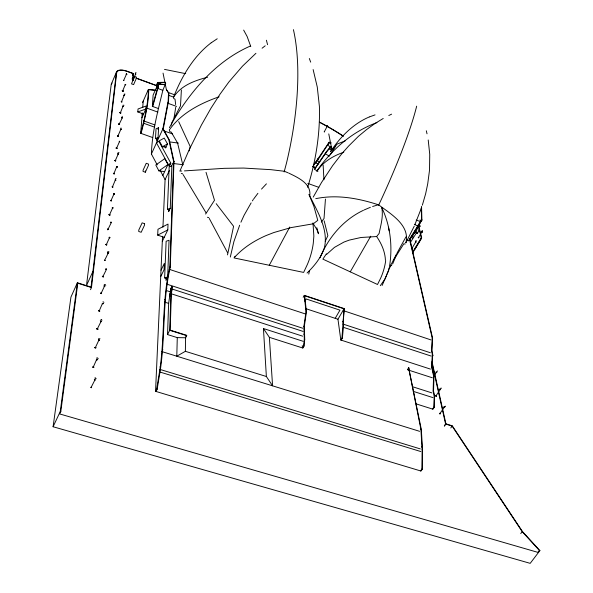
<?xml version="1.0" encoding="UTF-8"?>
<svg xmlns="http://www.w3.org/2000/svg" width="593" height="593" viewBox="0 0 593 593"><rect width="100%" height="100%" fill="white"/><g stroke="black" fill="none" stroke-linecap="round" stroke-linejoin="round"><path stroke-width="0.89" d="M420.607 470.924L421.927 468.952L422.112 449.583L420.911 429.362L408.636 367.83L421.326 429.488L422.527 449.709L422.349 469.085L421.03 471.057L155.544 391.321L162.534 236.288M172.267 286.641L171.229 288.739L170.791 288.598L168.649 303.379L167.537 334.571L177.277 337.617L185.602 337.765L186.699 335.327L170.169 330.131L171.34 294.595L172.267 286.641L171.829 286.501L170.791 288.598L170.517 290.192M177.277 337.617L176.796 356.2L185.364 351.315L185.609 337.461M440.332 389.06L439.887 389.164L440.473 389.371M440.347 389.26L440.384 389.542M440.214 389.579L440.436 389.29M439.917 389.038L440.236 389.727L440.592 389.282M436.174 371.804L436.077 372.345L436.759 372.374M436.159 372.419L436.67 372.508L436.47 372.078M432.831 355.511L432.72 355.622M432.601 409.081L433.846 407.183L434.172 395.716L433.142 391.017L433.587 375.895L431.66 367.215L432.312 354.169L431.563 350.871L432.208 338.054L409.548 239.098L421.564 219.847L421.275 208.002M416.219 403.915L432.994 409.207L434.239 407.309L434.565 395.842L433.535 391.143L433.972 376.021L432.045 367.341L432.69 354.295L431.949 350.989L432.586 338.18L409.911 239.32L421.905 220.018L421.556 206.305M167.537 334.571L169.702 330.286L170.903 294.454L171.829 286.501M169.857 296.559L169.969 293.372M155.544 391.321L156.663 389.141L159.888 369.513C164.876 335.497 161.889 300.71 169.828 267.087L173.601 161.459L168.872 139.718L162.867 128.918L168.153 101.114L168.523 93.034L166.374 89.587L163.045 73.124M156.026 391.462L157.145 389.282L160.362 369.654C165.343 335.638 162.326 300.859 170.258 267.228L173.986 161.555L169.227 139.77L163.245 129.007L168.516 101.247L168.886 93.168L166.374 89.587M309.709 195.927C311.785 183.563 297.745 177.492 288.724 173.089M166.062 277.62L165.958 280.378L167.671 276.887L169.049 240.247L166.136 241.255L164.639 277.924L166.811 278.636M168.731 209.826L168.664 211.634L170.25 208.291L171.844 165.981L169.175 166.929L167.441 209.277L169.457 209.966M162.304 241.344L167.789 229.928L168.027 224.08L157.975 229.261L157.679 235.132L164.239 237.326M162.942 227.215L165.091 179.627L169.346 170.547M421.882 231.485L422.12 231.937M421.667 231.581L422.231 232.048L421.905 231.589M422.253 232.011L422.053 231.552M415.693 241.833L415.863 241.922M415.856 242.159L415.493 241.699M416.004 242.048L415.589 242.159M157.212 164.891L151.4 153.995C152.045 132.283 157.827 111.299 162.838 90.314L165.736 83.19M156.76 138.162L156.604 140.867L158.064 137.665L158.62 127.777L156.048 128.703L155.462 138.599L157.338 139.266M181.384 89.995L180.502 105.799L171.8 122.736L171.407 125.16M164.832 84.762L158.479 84.095L158.338 86.489L152.727 106.503M156.367 88.238L157.434 85.852L157.642 82.442A246.065 120.965 28.2 0 1 165.491 82.316M157.871 84.399L157.983 82.649L164.884 82.583M158.116 108.452L152.371 106.377L157.983 86.363L158.131 83.85L164.684 84.547M152.371 106.377L153.113 95.095L158.131 83.85M145.329 172.215L148.458 165.38L148.547 164.105L146.241 163.297L143.113 170.139L143.024 171.414L145.329 172.215L145.418 170.94M152.445 137.457L140.697 133.284C144.462 118.971 148.154 104.39 148.391 89.447A271.023 139.748 27.7 0 1 155.477 90.143M141.067 133.418C144.811 119.134 148.509 104.598 148.739 89.684L155.692 90.395M325.446 199.07L324.023 218.498L321.362 222.101M141.92 117.74L145.804 109.03L146.019 106.065L138.043 108.964L137.791 111.936L143.58 114.019M140.697 133.284L142.29 112.937M142.72 107.481L143.217 101.114M302.26 345.615L302.482 347.928L303.631 345.927L304.313 339.307L303.905 326.261L306.018 311.792L304.283 295.358L344.377 308.664L343.169 321.806L343.629 325.075L342.361 338.195L341.212 340.145M303.171 341.309L263.44 328.537L269.37 337.335L302.904 348.061L304.046 346.06L304.728 339.441L304.313 326.395L306.425 311.925L304.706 295.759L344.422 308.931M132.15 78.862L132.943 77.053L133.262 73.658L126.732 71.256A10.822 4.781 23.7 0 0 116.71 72.68L91.478 287.546L90.492 289.695M432.008 361.648L445.914 423.839L452.274 425.826L522.5 531.573L539.904 550.593L530.194 563.35L53.096 426.745L70.945 297.056L77.379 282.765L91.055 287.116L116.361 72.546A11.193 4.944 23.7 0 1 126.724 71.086L133.625 73.614L133.306 77.008L132.261 79.418M340.812 340.019L341.961 338.069L344.029 308.797L337.958 319.234L340.812 340.019L430.451 369.105M445.528 406.768L445.476 406.153M389.638 265.679C392.64 246.073 390.372 225.466 381.736 207.506C383.523 216.215 380.817 225.036 379.09 233.531L376.629 236.54L360.989 237.489L349.27 240.106L343.947 242.07L334.445 247.385L326.684 254.338M53.096 426.745L60.264 411.498L77.379 282.765M539.904 550.593L539.378 550.437L537.91 552.365L59.708 413.951L60.79 411.653L77.802 283.195L91.478 287.546M174.016 118.044L175.736 107.274M308.768 274.107L309.457 270.49M230.306 257.058L233.894 241.633L239.654 225.229M327.388 126.346L327.277 125.938M227.512 254.901L233.59 226.311L216.215 203.688M189.219 150.904L190.212 146.53L178.701 121.632M284.143 171.94L286.449 163.253A165.491 62.087 -76.3 0 0 293.416 29.65M307.634 187.292C315.824 161.222 320.183 133.848 319.412 106.488L317.27 87.03L313.134 69.559M422.349 205.178L425.655 193.711L427.723 183.808L429.525 170.139L429.74 154.343L428.213 139.978M388.711 270.163L385.109 278.829L380.298 285.707M421.549 207.676L414.826 224.791M95.303 379.831L94.428 380.039L94.613 379.29M96.34 359.477L96.963 359.158M96.978 359.832L96.37 359.402M392.633 264.055L397.236 252.737L405.968 236.852M99.402 340.226L99.365 340.048M95.125 347.498C95.94 347.209 93.916 348.543 95.777 347.824M103.019 303.668L102.433 303.475L102.967 303.438M320.064 257.747C328.322 237.556 343.451 219.714 363.361 210.337M111.351 84.058L116.517 71.938M382.159 285.441L386.154 276.101M386.881 274.403L390.876 265.064L396.265 254.53M123.655 80.47C124.33 79.788 123.463 81.004 123.655 80.47L126.465 74.184C127.413 74.585 125.701 73.332 126.502 74.429M122.647 91.04L125.256 84.577L125.679 84.658M132.476 75.467L133.262 73.658M132.928 75.215L133.625 73.614M121.498 101.833L124.233 95.162M104.116 285.767L104.301 286.375L104.879 286.145M133.114 80.3L135.53 74.021M120.312 112.944L122.966 106.362L123.196 106.666M136.42 78.18L133.61 84.621L131.52 83.858L134.418 76.386L136.516 77.149M119.089 124.374L122.358 117.718M117.866 136.153C119.386 136.19 116.613 135.174 117.866 136.153L120.742 129.533M106.258 269.126L106.495 269.318M116.569 148.294C118.096 148.317 115.309 147.294 116.569 148.294L119.512 141.549M115.205 160.792L118.259 153.965M142.513 102.7L148.391 89.447M148.191 90.914L148.739 89.684M113.863 173.712C115.465 173.734 112.529 172.63 113.863 173.712L116.665 166.803M142.15 114.753L142.809 113.27M156.226 85.614L157.642 82.442M157.182 84.443L157.983 82.649M107.6 252.811L107.726 253.433L108.393 253.226M112.411 187.003L115.361 179.961M157.649 85.955L158.479 84.095M159.71 84.688C161.192 82.012 160.125 83.606 160.518 83.013M110.943 200.745L114.086 193.733L114.464 193.881M77.149 284.633L77.802 283.195M109.46 214.977C111.136 214.977 108.082 213.836 109.46 214.977L112.67 207.824M107.867 229.602L111.358 222.442L110.906 222.227M109.979 237.667L109.349 237.808L109.179 237.244M414.255 226.148L405.775 243.019C410.526 225.318 390.572 213.873 378.757 204.911C358.587 198.277 336.868 194.274 315.758 198.67M92.901 271.461L86.489 285.552L111.188 84.673A11.134 5.011 23.6 0 1 112.151 83.042M157.901 129.363L158.62 127.777M106.273 244.82C108.015 244.798 104.85 243.627 106.273 244.82L109.535 237.548L109.935 237.763M151.4 153.995L162.867 128.918L163.245 129.007M162.682 129.682L163.275 128.384L162.897 128.251M104.576 260.46L108.163 253.181M111.054 222.634C111.988 221.908 110.357 222.723 111.314 222.331M325.246 241.336L327.855 235.666L324.163 220.826M111.069 222.457L111.01 222.227M102.841 276.701L106.429 269.437M165.996 147.183L162.438 146.701L159.22 140.815L164.246 138.08L167.493 143.951L165.61 148.02L164.802 146.553M101.047 293.528L104.442 286.286M240.928 222.205L244.108 215.244L251.136 202.88M112.181 207.765L112.551 208.15M112.574 208.032C113.471 207.506 111.729 207.617 112.981 208.121M99.187 310.962L102.522 303.357M162.853 175.446L167.945 164.535L164.758 158.672L155.789 165.002L158.924 170.895L164.646 171.607M170.806 163.179L169.294 166.411L156.382 142.713L158.88 141.349L170.806 163.179L168.256 164.565L170.05 164.795M171.281 166.418L173.964 161.511M173.378 162.853L173.986 161.555M97.252 329.048L101.01 321.525M378.586 205.267L381.484 199.107A130.052 17.931 -64.8 0 0 416.664 106.169M114.442 193.993L113.915 193.97M95.251 347.824L98.875 340.16M113.745 193.444L114.086 193.867M113.723 193.496L114.264 193.837M93.168 367.319L96.659 359.44M91.011 387.585L94.887 380.009M115.442 180.339L115.175 179.775M115.946 180.124L115.546 180.368L115.316 179.857M160.725 83.309L160.132 82.835L160.547 83.346M161.007 270.245L164.32 263.425L164.061 269.756L160.718 276.605M388.526 269.289L390.127 265.998M116.532 166.589L117.177 167.107L116.962 166.522M444.009 407.072L444.661 407.132M117.807 153.898L118.274 153.802M118.415 154.15L118.074 153.802L118.496 154.002M119.786 141.564L119.349 141.757L119.237 141.238M120.987 129.467L120.683 129.274M120.423 129.252L120.631 129.578L120.646 129.155M120.453 129.363L120.928 129.578M120.52 129.63L121.18 129.541M185.972 336.75L186.699 335.327M121.787 117.807L122.173 117.918M436.67 372.508L436.715 372.093M123.01 106.592L123.047 106.088M123.566 106.458L123.181 106.406M313.223 197.128L321.502 182.518L332.599 165.669L341.642 153.928L348.476 146.212L358.431 136.323L366.615 129.548L374.902 123.566L383.219 118.474M324.275 131.846C324.149 132.12 324.564 131.431 324.275 131.846L327.358 125.953M135.893 74.029L135.834 73.836M124.56 95.191L124.159 95.54M313.349 165.143L317.967 158.776L317.351 160.71L315.669 162.764L318.056 164.15M314.564 169.012L326.172 151.941L330.123 147.094L331.598 146.827L330.657 148.591L332.176 149.48M327.899 144.618L329.182 142.201A150.111 69.974 29.6 0 1 330.783 142.646M319.731 162.097L317.351 160.71L328.581 143.491L329.441 142.453L331.198 142.965M328.515 144.195L329.441 142.453M135.478 74.155L135.508 73.665M124.308 95.451L124.196 95.05M124.397 95.369L123.952 95.228L124.271 95.495M269.274 265.271L289.747 227.037M125.464 84.881L125.049 84.591L125.405 84.347M125.738 84.525L125.434 84.443M433.031 355.681L432.608 355.882M126.442 74.162L126.606 74.066M169.405 127.665L173.949 119.586C192.317 89.165 217.023 60.694 250.142 46.135M303.179 297.33L304.283 295.358M304.95 301.244L306.218 298.983L339.952 310.154L335.208 318.33M350.255 271.839L370.714 236.236M235.124 256.228L234.027 257.933L303.631 272.417L307.389 264.411A114.568 86.941 -16.8 0 0 313.274 243.271L313.86 236.14L312.985 222.886M416.182 220.055L420.519 221.604L421.897 219.966M416.027 229.58L414.633 231.922L417.264 233.501L418.636 231.314L417.405 227.408L416.027 229.58L417.264 233.501M411.683 237.237L415.404 230.974M416.33 229.409L421.905 220.018L421.564 219.847M412.357 238.594L413.373 236.881M412.172 247.993L415.752 241.996M418.413 237.711L421.957 231.789M420.296 239.468L421.312 237.763L418.295 225.318M414.885 249.23L421.653 237.919L418.614 225.407M412.424 252.514L421.312 237.763M412.513 253.167L421.653 237.919M330.249 154.906L335.771 145.974M393.359 260.46L403.907 243.649L405.056 244.168M410.193 242.789L416.397 232.953M408.636 367.83L407.435 369.743L407.828 369.869L409.029 367.956M252.388 200.901L253.226 199.582M409.415 240.328L415.152 231.285M409.593 240.239L410.549 238.727M411.512 237.215L413.914 233.427M205.608 214.051L214.496 200.271L206.03 172.326M434.009 375.829L436.337 372.389M326.402 253.789L322.874 259.126L377.519 284.492L380.669 278.132A87.001 74.866 14 0 0 385.695 260.653M435.959 395.931L440.251 389.423M439.813 413.751C438.961 412.276 441.555 414.351 439.813 413.751L444.313 407.221M107.415 252.025L108.215 251.543L109.03 251.973M317.967 158.776L329.182 142.201M444.32 425.93L445.588 424.025L432.075 363.502M444.431 426.063L445.914 423.839M450.813 427.953L452.081 426.056L445.588 424.025M312.689 166.774L318.285 158.961M421.593 231.663L422.134 231.781M100.276 320.264L101.388 319.768M331.598 146.827L330.442 147.279L326.491 152.127L315.676 167.686L313.208 166.789M330.427 151.801C340.078 137.191 352.828 123.981 369.15 117.006M317.626 169.85C332.428 149.028 352.687 131.379 376.911 122.618M257.911 193.318L253.693 198.966M520.75 533.581L522.188 531.654L452.081 426.056M418.873 237.778L418.147 237.319L418.799 237.875M316.81 171.51C322.977 161.793 333.162 155.944 343.755 152.186M261.528 189.085L266.427 183.837M330.546 151.667L337.261 144.017L345.222 140.867M234.887 257.006C243.434 247.563 254.412 240.699 265.99 235.599L273.87 232.53L290.978 227.608L313.312 223.791L316.87 229.491L318.478 233.761L316.825 227.727M307.048 273.032C314.475 265.797 321.354 257.436 324.49 247.4C328.626 228.742 316.818 210.552 308.997 194.452L313.89 206.334L317.774 220.359L313.482 223.65M97.363 359.721L96.644 359.914L96.414 359.314M327.217 126.116L327.662 126.198M99.224 340.115L98.668 340.478L98.534 339.767M98.445 338.766L100.009 338.751M99.305 340.36L98.542 340.167L98.734 339.707M98.727 339.915L99.068 340.338L98.749 340.048M255.931 53.303L242.441 66.216L228.898 81.953L219.973 94.25L210.982 108.193L201.42 125.041L189.011 150.096L179.887 171.118L181.703 171.029M100.58 321.547L101.069 321.347M103.034 303.794L102.915 303.312M102.233 303.282L102.848 303.838L103.16 303.349M104.383 286.263L104.101 285.87M106.458 269.548L106.451 269.2M106.028 269.437L106.028 269.089M122.84 105.257L124.011 105.257M108.104 253.27L107.667 253.144L108.363 253.293M107.481 253.011L108.319 253.307M210.93 42.985C193.059 56.698 181.628 76.868 173.401 97.46C180.924 85.407 194.6 80.641 207.624 77.209M109.342 237.637L109.408 237.163M110.802 222.108L111.032 222.753M262.099 48.211L265.204 45.802M104.198 284.647L105.161 284.47L105.784 285.344M116.977 166.826L116.554 166.537L117.251 167.026M96.54 358.053L97.548 357.846L98.245 358.787M118.014 152.668L119.06 152.727M158.924 170.895L167.945 164.535M439.828 389.178L440.258 389.156M120.572 128.192L121.587 128.251M217.216 38.775L211.19 42.807M415.589 240.847L416.671 240.921M160.54 83.235L160.199 83.027M124.13 94.109L125.027 94.109M162.438 146.701L167.493 143.951M157.679 235.132L167.789 229.928M364.095 209.966L370.395 207.313M388.793 115.524L391.602 114.16M95.206 379.98L94.309 379.505M100.499 321.198L100.973 321.866L101.144 321.191M92.834 366.911C93.472 368.461 93.271 366.793 93.435 366.971M115.39 178.649L116.213 178.641M137.791 111.936L145.804 109.03M375.028 114.886L369.402 116.91M155.462 138.599L158.064 137.665M219.099 96.785C200.167 103.427 181.236 113.159 169.331 129.889L169.872 131.809L171.207 132.054L177.581 143.046L182.77 164.75M167.441 209.277L170.25 208.291M109.164 237.348L109.557 237.578M164.639 277.924L167.671 276.887M112.789 207.906L112.529 207.654M372.612 206.505L378.23 204.793M422.016 230.529L422.557 230.521M116.799 166.603L117.088 166.989M94.761 378.023L95.458 378.008M444.209 406.909L444.335 407.369M122.025 116.376L122.44 116.369M121.861 117.451L122.047 117.792M135.575 72.62L136.056 72.642M133.106 80.492L132.38 80.085L133.106 80.24M104.257 286.145L104.82 286.3M114.049 193.511L114.175 193.422M114.145 193.926L114.449 193.592M184.43 170.895L224.295 168.323L243.641 168.064L270.897 169.665L284.329 171.258L287.99 172.785M107.681 229.269L107.667 229.817L108.26 229.543M117.043 166.885L116.562 166.715M125.686 84.762L125.568 84.51M135.478 73.895L135.79 74.073M126.568 74.11L126.094 74.095L126.413 74.399M126.383 74.221L126.791 74.325M96.859 359.818L97.282 359.625M103.004 301.748L103.938 302.356M108.134 253.374L107.615 253.144M112.425 207.639L112.922 207.861M173.045 163.453L183.244 164.758M169.235 141.846L178.374 143.106M115.709 180.235L115.628 179.946M119.489 141.23L119.371 141.653M126.472 74.333L126.85 74.192M135.656 74.199L135.248 73.821M164.491 69.374L185.691 73.658M181.295 173.467L182.614 173.771M101.477 319.79L102.018 320.205M207.431 217.268L208.81 217.609M60.264 411.498L60.79 411.653M156.663 389.141L157.145 389.282M421.927 468.952L422.349 469.085M159.991 366.911L160.466 367.052M421.586 446.937L422.008 447.063M160.243 369.498L420.289 448.908M159.888 369.513L160.362 369.654M422.112 449.583L422.527 449.709M160.132 372.1L420.808 451.547M162.408 349.247L162.867 349.388M420.911 429.362L421.326 429.488M161.778 351.553L419.629 431.326M185.364 351.315L266.368 376.503L272.587 385.835L269.37 337.335M169.702 330.286L186.699 335.631M433.846 407.183L434.239 407.309M412.291 386.643L431.919 392.907M434.172 395.716L434.565 395.842M413.225 391.343L432.934 397.614M164.402 299.576L164.839 299.717M303.631 345.927L304.046 346.06M164.609 302.082L168.649 303.379M433.142 391.017L433.535 391.143M408.703 370.151L432.364 377.785M171.288 293.794L302.66 336.172M170.903 294.454L171.34 294.595M304.313 339.307L304.728 339.441M166.989 284.21L302.771 328.248M166.589 284.803L167.026 284.944M304.224 329.419L304.639 329.552M172.103 289.021L303.09 331.413M166.463 288.146L166.9 288.287M171.718 289.844L172.155 289.984M433.587 375.895L433.972 376.021M303.794 334.17L304.209 334.304M166.663 290.644L170.68 291.941M341.961 338.069L342.361 338.195M431.66 367.215L432.045 367.341M303.905 326.261L304.313 326.395M169.828 267.087L170.258 267.228M306.018 311.792L306.425 311.925M342.902 324.037L430.37 352.746M343.236 324.949L343.629 325.075M432.312 354.169L432.69 354.295M169.235 269.326L304.891 313.786M343.369 327.314L431.111 356.052M305.884 308.686L337.958 319.234M342.769 321.68L343.169 321.806M431.563 350.871L431.949 350.989M432.208 338.054L432.586 338.18M431.022 339.93L343.251 310.606M143.543 120.868L154.81 124.901M143.373 123.159L154.669 127.198M164.046 130.92L172.333 133.877M307.789 183.4L318.812 187.336M418.013 225.681L420.014 226.4L419.436 224.043M312.837 166.47L315.75 167.589L314.713 169.487L317.922 171.229M146.708 108.089L157.901 112.129M167.641 103.175L176.588 106.429M168.797 95.362L173.46 97.067M135.886 77.957L157.434 85.852M132.943 77.053L134.655 77.676M136.368 78.306L157.768 86.148M157.983 86.363L158.338 86.489L157.501 88.357L162.838 90.314M168.946 92.723L174.527 94.769M390.528 265.175L391.728 265.694M132.817 80.24L132.498 79.847L133.121 79.973M327.655 145.233L331.576 147.516M329.493 149.065L331.791 150.4M325.535 153.921L329.404 156.174M418.999 224.591L418.665 224.391L417.62 226.155L414.485 224.28M409.911 239.32L409.548 239.098L408.495 240.877L406.917 239.928M121.802 117.777L121.728 117.718M441.044 387.97L441.444 388.393M96.978 359.543L96.681 359.743M95.643 378.082L96.162 378.764M108.215 252.929L108.319 253.381M522.188 531.654L539.378 550.437M437.345 370.936L437.582 371.329M444.409 407.013L444.342 407.532L443.89 406.931M118.563 153.861L118.348 154.291L117.866 153.757M376.629 236.54C381.425 243.464 385.027 251.543 385.413 260.053M243.649 30.095L247.133 36.499L250.765 46.521M183.081 174.557L206.023 212.776M209.24 218.409L227.63 252.818M160.103 170.295L165.091 179.627M419.043 223.939L420.014 226.4M309.324 58.499L310.695 62.146M266.398 40.228L267.576 44.683M420.081 219.833L420.519 221.604M426.315 130.779L427.027 133.818M328.774 133.907L331.843 149.48M388.541 227.238L389.164 230.87M175.661 104.583L175.031 99.194L173.705 98.505L173.564 97.282M263.44 328.537L266.368 376.503M323.141 165.173L323.948 179.775M319.634 122.188A128.503 58.603 27.7 0 1 343.31 136.071M319.575 122.321A128.132 58.433 27.7 0 1 343.184 136.16M439.821 413.44C439.769 413.225 440.139 414.7 439.858 413.388M121.913 101.952C120.461 101.996 121.513 100.943 121.913 101.952M122.24 90.877L123.062 91.211L122.24 90.877M122.328 90.67L123.151 91.003L122.328 90.67M120.735 113.055L119.89 112.774L120.735 113.055M120.831 112.848L119.979 112.559L120.831 112.848M118.659 124.204L119.519 124.545L118.696 124.152M118.756 123.989L119.616 124.337L118.785 123.944M435.899 395.62L436.27 395.857L435.899 395.62M116.984 148.398L116.102 148.109L116.984 148.398M117.399 135.975L118.274 136.323L117.399 135.975M115.657 160.903L114.76 160.614L115.657 160.903M115.754 160.688L114.857 160.399L115.754 160.688M112.878 187.114C111.662 187.529 111.995 185.779 112.878 187.062M113.374 173.512L114.286 173.875L113.374 173.512M111.417 200.857C110.557 201.405 110.209 199.396 111.417 200.857M108.46 229.484L107.481 229.187L108.46 229.484M108.949 214.748L109.905 215.118L108.949 214.748M106.747 244.879L105.754 244.575L106.747 244.879M105.08 260.572C103.871 260.512 104.516 259.645 105.08 260.542M101.566 293.631L100.521 293.327L101.566 293.631L100.662 293.276L101.099 292.935L101.566 293.617M102.322 276.508L103.352 276.894L102.322 276.508M102.433 276.271L103.464 276.664L102.433 276.271M99.72 311.073C98.571 312.096 98.52 309.553 99.72 311.073C97.741 311.103 99.817 309.561 99.713 311.066M96.711 328.848L97.793 329.256L96.711 328.848M96.822 328.611L97.912 329.011L96.822 328.611M93.857 367.171C92.649 368.349 92.575 365.525 93.857 367.171M94.813 347.379L95.918 347.78L94.813 347.379M91.589 387.681C90.447 387.666 90.736 386.599 91.581 387.703M144.618 223.687L144.522 225.147L141.171 232.286L138.703 231.463L138.806 229.988L142.142 222.849L144.618 223.687M435.507 395.679L436.374 396.243L435.507 395.679M435.64 395.472L436.507 396.035L435.64 395.472M412.565 248.156L411.913 248.052L412.684 247.963L411.935 247.548L412.565 248.156M97.148 328.692L97.586 328.93L97.148 328.692M99.528 310.806L99.083 310.613L99.528 310.806M100.943 293.179L101.366 293.402L100.943 293.179M105.858 269.022L106.621 269.615L105.917 268.97M102.737 276.36L103.152 276.575L102.737 276.36M106.562 244.612L106.14 244.464L106.562 244.612M108.178 229.454L107.77 229.269L108.178 229.454M109.334 214.607L109.727 214.814L109.364 214.584M111.247 200.597L110.839 200.441L111.247 200.597M112.322 186.684L112.692 186.877L112.322 186.684M114.123 173.549L113.73 173.401L114.123 173.549M115.124 160.481L115.494 160.644L115.124 160.481M117.755 135.841L117.807 135.819"/></g></svg>
